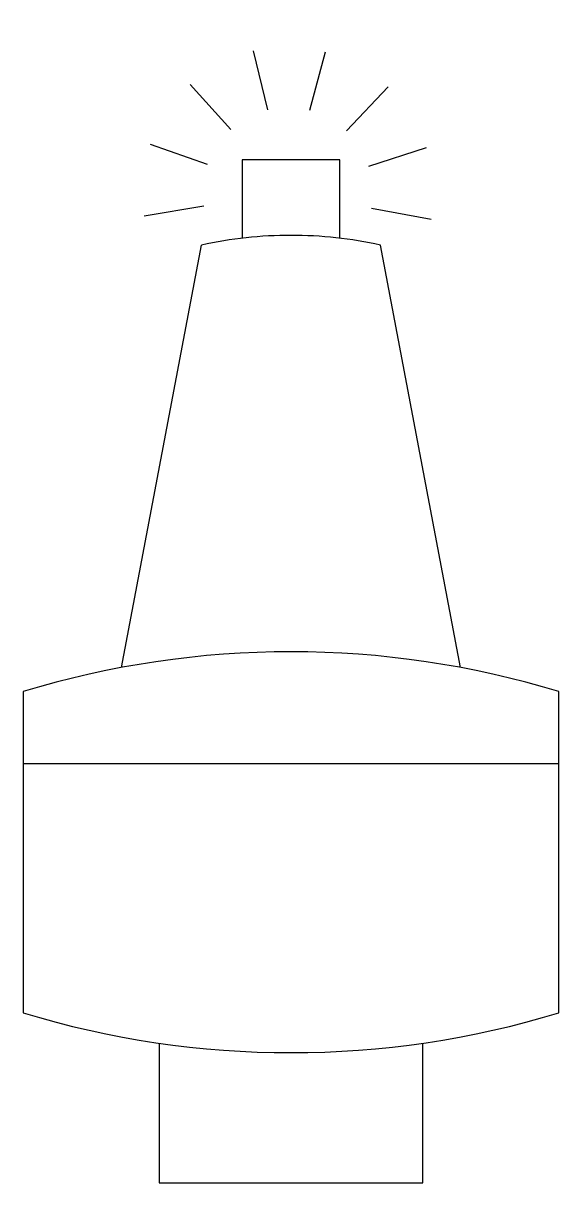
# Model space of a CAD drawing. Extents: x -2.5 to 2.5, y -3.9 to 6.9.
import ezdxf

# ---------------------------------------------------------------- set-up
doc = ezdxf.new("R2010")
doc.units = 0

# ---------------------------------------------------------------- blocks, each defined once
blk = doc.blocks.new('*U0')
blk.add_line((-0.283, 0), (0.283, 0))
blk = doc.blocks.new('*U1')
at = {"color": 0, "linetype": 'ByBlock', "lineweight": -2, "transparency": 16777216}
for p, rotation in [((0.081, 7.254), 85.71428571428565), ((-0.443, 7.162), 114.2857142857142), ((0.585, 7.085), 57.14285714285712), ((-0.859, 6.83), 142.8571428571428), ((0.946, 6.695), 28.57142857142857), ((-1.065, 6.34), 171.4285714285714), ((-1.013, 5.811), 200)]:
    blk.add_blockref('*U0', p, dxfattribs=dict(at, rotation=rotation))
blk.add_blockref('*U0', (1.077, 6.18), dxfattribs=at)

msp = doc.modelspace()

# ---------------------------------------------------------------- linework, layer by layer
msp.add_line((-2.5, 0), (2.5, 0))
for points in [[(0.455, 4.906), (0.455, 5.639), (-0.455, 5.639), (-0.455, 4.906)], [(-1.582, 0.897), (-0.834, 4.842)], [(1.582, 0.897), (0.834, 4.842)], [(-2.5, 0.672), (-2.5, 0.672), (-2.5, -2.328)], [(2.5, -2.328), (2.5, -2.328), (2.5, 0.672)], [(-1.232, -2.611), (-1.232, -3.916), (1.232, -3.916), (1.232, -2.611)]]:
    msp.add_lwpolyline(points)
for centre, radius, start, end in [((0, 1.044), 3.889, 90, 102.3885), ((0, 1.044), 3.889, 77.6115, 90), ((0, -7.549), 8.593, 73.0859, 106.9141), ((0, 5.893), 8.593, 253.0859, 286.9141)]:
    msp.add_arc(centre, radius, start, end)

# ---------------------------------------------------------------- block references
at = {"rotation": 349.379760612994}
msp.add_blockref('*U1', (-1.167, -0.74), dxfattribs=at)

doc.saveas('drawing.dxf')
